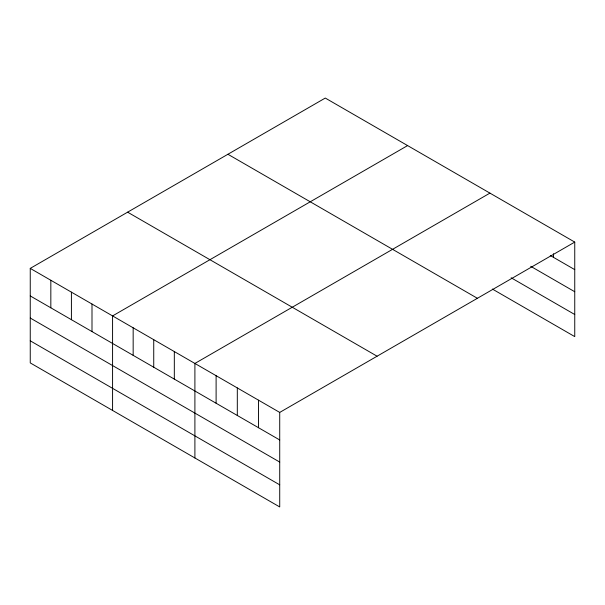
<?xml version="1.0" encoding="UTF-8"?>
<svg xmlns="http://www.w3.org/2000/svg" width="605" height="605" viewBox="0 0 605 605"><rect width="100%" height="100%" fill="white"/><g stroke="black" fill="none" stroke-linecap="round" stroke-linejoin="round"><path stroke-width="0.91" d="M574.75 242.091L325.278 98.055L30.25 268.386L30.25 362.909L279.722 506.945L279.722 412.421L574.75 242.091L574.75 336.614L492.379 289.054M407.604 145.586L112.575 315.916L112.575 410.447M489.929 193.116L194.901 363.446L194.901 457.977M550.285 255.507L574.75 269.633M530.706 266.306L574.75 291.739M511.134 277.778L574.75 314.509M227.919 154.267L477.39 298.295M127.61 212.173L377.081 356.209M30.25 268.386L279.722 412.421M30.25 295.928L279.722 439.964M30.25 318.033L279.722 462.069M30.25 340.812L279.722 484.839M553.545 253.714L553.545 257.39M258.516 400.177L258.516 427.72M237.311 387.934L237.311 415.476M216.106 375.69L216.106 403.233M174.323 351.565L174.323 379.108M153.738 339.685L153.738 367.227M133.161 327.797L133.161 355.347M91.998 304.035L91.998 331.578M71.413 292.154L71.413 319.697M50.835 280.266L50.835 307.809"/></g></svg>
